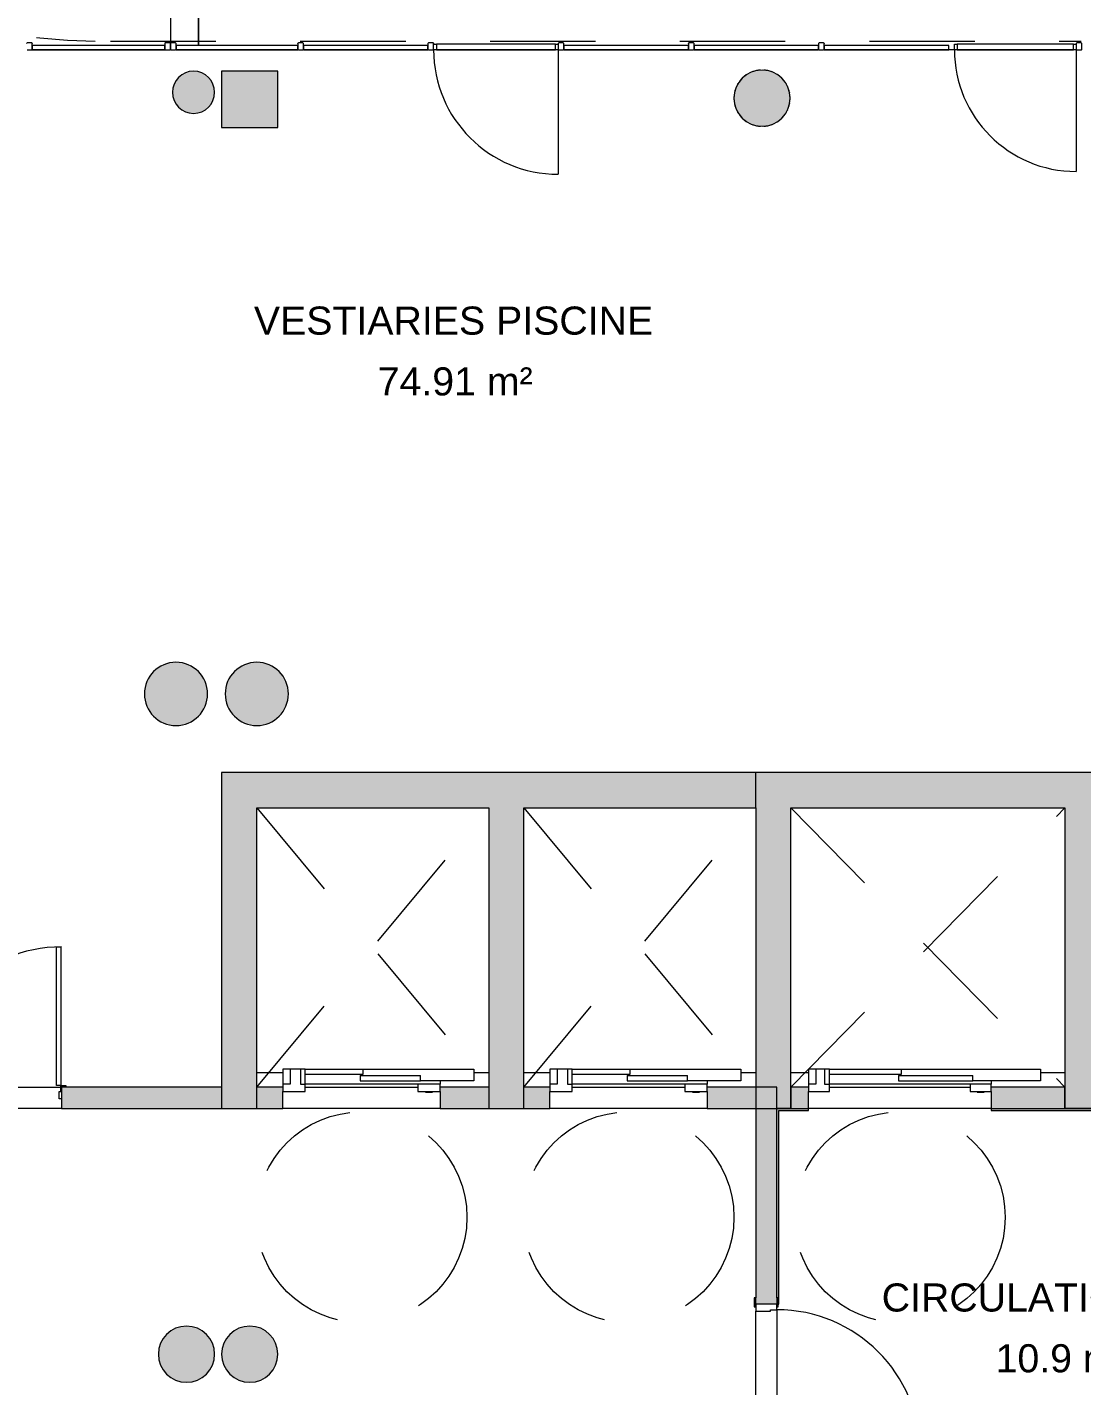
# Model space of a CAD drawing. Header units: metres. Extents: x -227.9 to -141.2, y 39.1 to 91.1.
# Drawn here: x -171.22 to -163.72, y 59.34 to 69.01 of the extents above; entities that cross this region are included whole.
import ezdxf

# ---------------------------------------------------------------- set-up
doc = ezdxf.new("R2010")
doc.units = ezdxf.units.M
doc.linetypes.add('JIS_02_0.7', pattern=[1.35, 0.75, -0.6])
for name, color, linetype, lineweight in [('A-AREA-IDEN', 7, 'Continuous', 9), ('A-DOOR', 7, 'Continuous', 5), ('A-FLOR', 7, 'Continuous', 5), ('A-GLAZ-CURT', 7, 'Continuous', 5), ('A-GLAZ-CWMG', 7, 'Continuous', 5), ('A-WALL', 7, 'Continuous', 5), ('A-WALL-PATT', 7, 'Continuous', 13), ('I-WALL', 7, 'Continuous', 5)]:
    doc.layers.add(name, color=color, linetype=linetype, lineweight=lineweight)
doc.layers.add('A-DETL', color=94, linetype='Continuous', lineweight=5, true_color=0x00a600)
doc.layers.add('S-COLS', color=8, linetype='Continuous', lineweight=9, true_color=0x7f7f7f)
doc.styles.add('Arial_1', font='arial.ttf', dxfattribs={"height": 0.2})

msp = doc.modelspace()

# ---------------------------------------------------------------- hatches: boundary and pattern name
at = {"layer": 'A-WALL-PATT', "lineweight": 5, "true_color": 0xaaaaaa}
for points in [[(-169.5891, 61.3135), (-169.5891, 63.7035), (-169.8391, 63.7035), (-169.8391, 61.3135)], [(-169.5891, 63.4535), (-166.0391, 63.4535), (-166.0391, 63.7035), (-169.5891, 63.7035)], [(-166.0391, 61.3135), (-165.7891, 61.3135), (-165.7891, 63.7035), (-166.0391, 63.7035), (-166.0391, 62.785)], [(-162.6933, 63.4535), (-161.6391, 63.4535), (-161.6391, 63.7035), (-165.7891, 63.7035), (-165.7891, 63.4535), (-163.5891, 63.4535)], [(-167.6891, 61.3135), (-167.6891, 63.4535), (-167.9391, 63.4535), (-167.9391, 61.3135)], [(-163.8391, 61.3135), (-163.5891, 61.3135), (-163.5891, 61.5085), (-163.6541, 61.5085), (-163.6541, 61.5935), (-163.5891, 61.5935), (-163.5891, 63.4535), (-163.8391, 63.4535), (-163.8391, 61.5085)]]:
    msp.add_hatch(color=253, dxfattribs=at).paths.add_polyline_path(points)
at = {"layer": 'I-WALL', "true_color": 0xaaaaaa}
msp.add_hatch(color=253, dxfattribs=at).paths.add_polyline_path([(-166.0391, 63.4535), (-166.0391, 63.7035), (-169.8391, 63.7035), (-169.8391, 63.4535), (-167.6891, 63.4535)])
h = msp.add_hatch(color=253, dxfattribs=at)
h.paths.add_polyline_path([(-169.8391, 61.3135), (-169.8391, 61.4635), (-170.9775, 61.4635), (-170.9775, 61.3135), (-170.9163, 61.3135)])
h.paths.add_polyline_path([(-172.9775, 61.3135), (-172.9775, 61.4635), (-174.2387, 61.4635), (-174.2387, 61.3135)])
h = msp.add_hatch(color=253, dxfattribs=at)
h.paths.add_polyline_path([(-165.8891, 61.3135), (-165.8891, 61.4635), (-166.3841, 61.4635), (-166.3841, 61.3135), (-165.9641, 61.3135)])
h.paths.add_polyline_path([(-169.4041, 61.3135), (-169.4041, 61.4635), (-169.5891, 61.4635), (-169.5891, 61.3135)])
h.paths.add_polyline_path([(-168.2841, 61.3135), (-167.5041, 61.3135), (-167.5041, 61.4635), (-168.2841, 61.4635), (-168.2841, 61.4335)])
h = msp.add_hatch(color=253, dxfattribs=at)
h.paths.add_polyline_path([(-164.3639, 61.3135), (-163.8391, 61.3135), (-163.8391, 61.4635), (-164.3639, 61.4635), (-164.3639, 61.4335)])
h.paths.add_polyline_path([(-165.7891, 61.3135), (-165.6639, 61.3135), (-165.6639, 61.4635), (-165.7891, 61.4635), (-165.7891, 61.4335)])
h = msp.add_hatch(color=253, dxfattribs=at)
h.paths.add_polyline_path([(-165.9825, 58.7603), (-165.8891, 58.7603), (-165.8891, 58.8203), (-166.0391, 58.8203), (-166.0391, 58.7603)])
h.paths.add_polyline_path([(-165.9825, 59.9203), (-165.8891, 59.9203), (-165.8891, 61.3135), (-166.0391, 61.3135), (-166.0391, 59.9203)])
h = msp.add_hatch(color=253, dxfattribs=at)
h.paths.add_polyline_path([(-165.6639, 61.2985), (-165.6639, 61.3135), (-165.8891, 61.3135), (-165.8891, 61.2985), (-165.8741, 61.2985)])
h.paths.add_polyline_path([(-164.3639, 61.2985), (-163.3041, 61.2985), (-163.3041, 61.3135), (-164.3639, 61.3135)])
h.paths.add_polyline_path([(-162.0041, 61.2985), (-161.5391, 61.2985), (-161.5391, 61.3135), (-162.0041, 61.3135)])
h = msp.add_hatch(color=253, dxfattribs=at)
h.paths.add_polyline_path([(-165.8891, 58.7603), (-165.8741, 58.7603), (-165.8741, 58.8203), (-165.8791, 58.8203), (-165.8791, 58.7753), (-165.8891, 58.7753)])
h.paths.add_polyline_path([(-165.8741, 59.9203), (-165.8741, 61.2985), (-165.8891, 61.2985), (-165.8891, 59.9653), (-165.8791, 59.9653), (-165.8791, 59.9203)])
at = {"layer": 'S-COLS', "lineweight": 5, "true_color": 0x808080}
for points in [[(-170.0391, 68.3965), (-169.9969, 68.4026), (-169.958, 68.4204), (-169.9258, 68.4483), (-169.9027, 68.4842), (-169.8907, 68.5252), (-169.8907, 68.5679), (-169.9027, 68.6089), (-169.9258, 68.6448), (-169.958, 68.6727), (-169.9969, 68.6905), (-170.0391, 68.6965), (-170.0814, 68.6905), (-170.1202, 68.6727), (-170.1525, 68.6448), (-170.1756, 68.6089), (-170.1876, 68.5679), (-170.1876, 68.5252), (-170.1756, 68.4842), (-170.1525, 68.4483), (-170.1202, 68.4204), (-170.0814, 68.4026)], [(-169.8391, 68.2965), (-169.4391, 68.2965), (-169.4391, 68.6965), (-169.8391, 68.6965), (-169.8391, 68.679)], [(-165.9941, 68.3045), (-165.9463, 68.3104), (-165.9012, 68.3275), (-165.8615, 68.3548), (-165.8295, 68.3909), (-165.8071, 68.4336), (-165.7956, 68.4804), (-165.7956, 68.5287), (-165.8071, 68.5755), (-165.8295, 68.6182), (-165.8615, 68.6542), (-165.9012, 68.6816), (-165.9463, 68.6987), (-165.9941, 68.7045), (-166.042, 68.6987), (-166.091, 68.679), (-166.1268, 68.6542), (-166.1587, 68.6182), (-166.1811, 68.5755), (-166.1927, 68.5287), (-166.1927, 68.4804), (-166.1811, 68.4336), (-166.1587, 68.3909), (-166.1268, 68.3548), (-166.0871, 68.3275), (-166.042, 68.3104)], [(-170.1641, 64.0389), (-170.1141, 64.0446), (-170.0665, 64.0612), (-170.0239, 64.088), (-169.9882, 64.1237), (-169.9614, 64.1663), (-169.9448, 64.2139), (-169.9391, 64.2639), (-169.9448, 64.314), (-169.9614, 64.3616), (-169.9882, 64.4042), (-170.0239, 64.4399), (-170.0665, 64.4667), (-170.1141, 64.4833), (-170.1641, 64.4889), (-170.2142, 64.4833), (-170.2618, 64.4667), (-170.3044, 64.4399), (-170.34, 64.4042), (-170.3669, 64.3616), (-170.3835, 64.314), (-170.3891, 64.2639), (-170.3835, 64.2139), (-170.3669, 64.1663), (-170.34, 64.1237), (-170.3044, 64.088), (-170.2618, 64.0612), (-170.2142, 64.0446)], [(-169.5891, 64.0389), (-169.5391, 64.0446), (-169.4915, 64.0612), (-169.4488, 64.088), (-169.4132, 64.1237), (-169.3864, 64.1663), (-169.3698, 64.2139), (-169.3641, 64.2639), (-169.3698, 64.314), (-169.3864, 64.3616), (-169.4132, 64.4042), (-169.4488, 64.4399), (-169.4915, 64.4667), (-169.5391, 64.4833), (-169.5891, 64.4889), (-169.6392, 64.4833), (-169.6868, 64.4667), (-169.7294, 64.4399), (-169.765, 64.4042), (-169.7919, 64.3616), (-169.8085, 64.314), (-169.8141, 64.2639), (-169.8085, 64.2139), (-169.7919, 64.1663), (-169.765, 64.1237), (-169.7294, 64.088), (-169.6828, 64.0598), (-169.6392, 64.0446)], [(-170.0891, 59.3635), (-170.0413, 59.3693), (-169.9962, 59.3864), (-169.9565, 59.4138), (-169.9245, 59.4499), (-169.9021, 59.4926), (-169.8906, 59.5394), (-169.8906, 59.5876), (-169.9021, 59.6344), (-169.9245, 59.6771), (-169.9565, 59.7132), (-169.9962, 59.7406), (-170.0413, 59.7577), (-170.0891, 59.7635), (-170.137, 59.7577), (-170.1821, 59.7406), (-170.2218, 59.7132), (-170.2537, 59.6771), (-170.2761, 59.6344), (-170.2877, 59.5876), (-170.2877, 59.5394), (-170.2761, 59.4926), (-170.2537, 59.4499), (-170.2218, 59.4138), (-170.1821, 59.3864), (-170.137, 59.3693), (-170.094, 59.3641)], [(-169.6391, 59.3635), (-169.5913, 59.3693), (-169.5462, 59.3864), (-169.5065, 59.4138), (-169.4745, 59.4499), (-169.4521, 59.4926), (-169.4406, 59.5394), (-169.4406, 59.5876), (-169.4521, 59.6344), (-169.4745, 59.6771), (-169.5065, 59.7132), (-169.5462, 59.7406), (-169.5913, 59.7577), (-169.6391, 59.7635), (-169.687, 59.7577), (-169.7321, 59.7406), (-169.7718, 59.7132), (-169.8037, 59.6771), (-169.8261, 59.6344), (-169.8377, 59.5876), (-169.8377, 59.5394), (-169.8261, 59.4926), (-169.8037, 59.4499), (-169.7718, 59.4138), (-169.7321, 59.3864), (-169.6828, 59.3688)]]:
    msp.add_hatch(color=8, dxfattribs=at).paths.add_polyline_path(points)

# ---------------------------------------------------------------- linework, layer by layer
at = {"layer": 'A-DETL', "color": 7, "linetype": 'JIS_02_0.7'}
for p, q in [((-170.6295, 68.9093), (-163.7245, 68.9093)), ((-169.5891, 61.4635), (-167.9391, 63.4535)), ((-169.5891, 63.4535), (-167.9391, 61.4635)), ((-167.6891, 61.4635), (-166.0391, 63.4535)), ((-167.6891, 63.4535), (-166.0391, 61.4635)), ((-165.7891, 63.4535), (-163.8391, 61.4635)), ((-165.7891, 61.4635), (-163.8391, 63.4535))]:
    msp.add_line(p, q, dxfattribs=at)
for centre in [(-168.8441, 60.5385), (-166.9441, 60.5385), (-165.0139, 60.5385)]:
    msp.add_circle(centre, 0.75, dxfattribs=at)
msp.add_arc((-170.7395, 72.3108), 3.4, 217.45045, 270, dxfattribs=at)
at = {"layer": 'A-DOOR', "color": 9, "lineweight": 9, "true_color": 0xc0c0c0}
for p, q in [((-168.331, 68.889), (-168.311, 68.889)), ((-168.331, 68.849), (-168.331, 68.889)), ((-168.311, 68.889), (-168.311, 68.849)), ((-167.4645, 68.889), (-167.4445, 68.889)), ((-167.4645, 68.849), (-167.4645, 68.889)), ((-167.4445, 68.889), (-167.4445, 68.849)), ((-164.6252, 68.889), (-164.6052, 68.889)), ((-164.6252, 68.849), (-164.6252, 68.889)), ((-164.6052, 68.889), (-164.6052, 68.849)), ((-163.7788, 68.889), (-163.7588, 68.889)), ((-163.7788, 68.849), (-163.7788, 68.889)), ((-163.7588, 68.889), (-163.7588, 68.849)), ((-168.311, 68.849), (-168.331, 68.849)), ((-167.4445, 68.849), (-167.4645, 68.849)), ((-164.6052, 68.849), (-164.6252, 68.849)), ((-163.7588, 68.849), (-163.7788, 68.849)), ((-169.4041, 61.5935), (-169.4041, 61.4855)), ((-169.3511, 61.5935), (-169.4041, 61.5935)), ((-167.5041, 61.5935), (-167.5041, 61.4855)), ((-167.4511, 61.5935), (-167.5041, 61.5935)), ((-165.6639, 61.5935), (-165.6639, 61.4855)), ((-165.6109, 61.5935), (-165.6639, 61.5935))]:
    msp.add_line(p, q, dxfattribs=at)
at = {"layer": 'A-DOOR', "color": 9, "true_color": 0xc0c0c0}
for p, q in [((-167.4645, 68.889), (-168.311, 68.889)), ((-163.7788, 68.889), (-164.6052, 68.889)), ((-168.311, 68.849), (-167.4645, 68.849)), ((-164.6052, 68.849), (-163.7788, 68.849)), ((-171.015, 62.4635), (-170.9825, 62.4635)), ((-171.015, 61.476), (-171.015, 62.4635)), ((-170.9825, 62.4635), (-170.9825, 61.476)), ((-169.3511, 61.5935), (-169.3511, 61.4855)), ((-169.2441, 61.5935), (-169.3511, 61.5935)), ((-169.2791, 61.5935), (-169.2791, 61.4855)), ((-169.2441, 61.5935), (-168.8341, 61.5935)), ((-169.2441, 61.4335), (-169.2441, 61.5935)), ((-168.8341, 61.5535), (-169.2441, 61.5535)), ((-168.8541, 61.5485), (-168.4241, 61.5485)), ((-168.8541, 61.5485), (-168.8541, 61.5085)), ((-168.8341, 61.5935), (-168.8341, 61.5535)), ((-168.8341, 61.5935), (-168.0441, 61.5935)), ((-168.4241, 61.5085), (-168.4241, 61.5485)), ((-168.0441, 61.5935), (-168.0441, 61.5085)), ((-167.4511, 61.5935), (-167.4511, 61.4855)), ((-167.3441, 61.5935), (-167.4511, 61.5935)), ((-167.3791, 61.5935), (-167.3791, 61.4855)), ((-167.3441, 61.5935), (-166.9341, 61.5935)), ((-167.3441, 61.4335), (-167.3441, 61.5935)), ((-166.9341, 61.5535), (-167.3441, 61.5535)), ((-166.9541, 61.5485), (-166.5241, 61.5485)), ((-166.9541, 61.5485), (-166.9541, 61.5085)), ((-166.9341, 61.5935), (-166.9341, 61.5535)), ((-166.9341, 61.5935), (-166.1441, 61.5935)), ((-166.5241, 61.5085), (-166.5241, 61.5485)), ((-166.1441, 61.5935), (-166.1441, 61.5085)), ((-165.6109, 61.5935), (-165.6109, 61.4855)), ((-165.5139, 61.5935), (-165.6109, 61.5935)), ((-165.5489, 61.5935), (-165.5489, 61.4855)), ((-165.5139, 61.5935), (-165.0039, 61.5935)), ((-165.5139, 61.4335), (-165.5139, 61.5935)), ((-165.0039, 61.5535), (-165.5139, 61.5535)), ((-165.0239, 61.5485), (-164.4939, 61.5485)), ((-165.0239, 61.5485), (-165.0239, 61.5085)), ((-165.0039, 61.5935), (-165.0039, 61.5535)), ((-165.0039, 61.5935), (-164.0139, 61.5935)), ((-164.4939, 61.5085), (-164.4939, 61.5485)), ((-164.0139, 61.5935), (-164.0139, 61.5085)), ((-170.9825, 61.476), (-171.015, 61.476)), ((-170.995, 61.4335), (-170.9825, 61.4335)), ((-170.995, 61.381), (-170.995, 61.4335)), ((-170.9825, 61.476), (-170.9475, 61.476)), ((-170.9825, 61.4335), (-170.9825, 61.476)), ((-170.9775, 61.4635), (-170.9775, 61.381)), ((-170.9475, 61.4635), (-170.9775, 61.4635)), ((-170.9475, 61.476), (-170.9475, 61.4635)), ((-169.3511, 61.4855), (-169.4041, 61.4855)), ((-169.4041, 61.4855), (-169.4041, 61.4335)), ((-169.4041, 61.4335), (-169.2441, 61.4335)), ((-169.2791, 61.4855), (-169.2441, 61.4855)), ((-168.4441, 61.4855), (-169.2441, 61.4855)), ((-168.8541, 61.5085), (-168.4241, 61.5085)), ((-168.4441, 61.4855), (-168.4441, 61.4335)), ((-168.2841, 61.4855), (-168.4441, 61.4855)), ((-168.4441, 61.4335), (-168.2841, 61.4335)), ((-168.0441, 61.5085), (-168.4241, 61.5085)), ((-168.3891, 61.4335), (-168.3891, 61.4285)), ((-168.3891, 61.4285), (-168.3391, 61.4285)), ((-168.3391, 61.4285), (-168.3391, 61.4335)), ((-168.2841, 61.5085), (-168.2841, 61.4855)), ((-168.2841, 61.4335), (-168.2841, 61.4855)), ((-167.4511, 61.4855), (-167.5041, 61.4855)), ((-167.5041, 61.4855), (-167.5041, 61.4335)), ((-167.5041, 61.4335), (-167.3441, 61.4335)), ((-167.3791, 61.4855), (-167.3441, 61.4855)), ((-166.5441, 61.4855), (-167.3441, 61.4855)), ((-166.9541, 61.5085), (-166.5241, 61.5085)), ((-166.5441, 61.4855), (-166.5441, 61.4335)), ((-166.3841, 61.4855), (-166.5441, 61.4855)), ((-166.5441, 61.4335), (-166.3841, 61.4335)), ((-166.1441, 61.5085), (-166.5241, 61.5085)), ((-166.4891, 61.4335), (-166.4891, 61.4285)), ((-166.4891, 61.4285), (-166.4391, 61.4285)), ((-166.4391, 61.4285), (-166.4391, 61.4335)), ((-166.3841, 61.5085), (-166.3841, 61.4855)), ((-166.3841, 61.4335), (-166.3841, 61.4855)), ((-165.6109, 61.4855), (-165.6639, 61.4855)), ((-165.6639, 61.4855), (-165.6639, 61.4335)), ((-165.6639, 61.4335), (-165.5139, 61.4335)), ((-165.5489, 61.4855), (-165.5139, 61.4855)), ((-164.5139, 61.4855), (-165.5139, 61.4855)), ((-165.0239, 61.5085), (-164.4939, 61.5085)), ((-164.5139, 61.4855), (-164.5139, 61.4335)), ((-164.3639, 61.4855), (-164.5139, 61.4855)), ((-164.5139, 61.4335), (-164.3639, 61.4335)), ((-164.0139, 61.5085), (-164.4939, 61.5085)), ((-164.4639, 61.4335), (-164.4639, 61.4285)), ((-164.4639, 61.4285), (-164.4139, 61.4285)), ((-164.4139, 61.4285), (-164.4139, 61.4335)), ((-164.3639, 61.5085), (-164.3639, 61.4855)), ((-164.3639, 61.4335), (-164.3639, 61.4855)), ((-170.9775, 61.381), (-170.995, 61.381)), ((-166.0491, 59.9653), (-166.0491, 59.9003)), ((-166.0391, 59.9653), (-166.0491, 59.9653)), ((-166.0391, 59.9003), (-166.0391, 59.9653)), ((-165.8891, 59.9653), (-165.8891, 59.9003)), ((-165.8791, 59.9653), (-165.8891, 59.9653)), ((-165.8791, 59.9003), (-165.8791, 59.9653)), ((-166.0491, 59.9003), (-166.0391, 59.9003)), ((-165.8891, 59.9203), (-166.0391, 59.9203)), ((-166.0391, 59.9203), (-166.0391, 59.8703)), ((-166.0391, 59.8703), (-165.933, 59.8703)), ((-165.933, 59.8703), (-165.933, 59.8803)), ((-165.933, 59.8803), (-165.8891, 59.8803)), ((-165.8891, 59.8803), (-165.8891, 59.9203)), ((-165.8891, 59.9003), (-165.8791, 59.9003))]:
    msp.add_line(p, q, dxfattribs=at)
at = {"layer": 'A-DOOR'}
for p, q in [((-167.4445, 68.849), (-167.4445, 67.9626)), ((-163.7588, 68.849), (-163.7588, 67.9826)), ((-171.015, 62.4635), (-170.9825, 62.4635)), ((-171.015, 61.476), (-171.015, 62.4635)), ((-170.9825, 62.4635), (-170.9825, 61.476)), ((-170.9825, 61.476), (-171.015, 61.476))]:
    msp.add_line(p, q, dxfattribs=at)
for centre, radius, start, end in [((-167.4445, 68.849), 0.8864, 180, 270), ((-163.7588, 68.849), 0.8664, 180, 270), ((-170.9775, 61.4635), 1, 90, 180), ((-165.8891, 58.8603), 1.02, 0, 90)]:
    msp.add_arc(centre, radius, start, end, dxfattribs=at)
at = {"layer": 'A-FLOR', "lineweight": 9}
for p, q in [((-169.4041, 61.5666), (-169.5891, 61.5666)), ((-167.9391, 61.5666), (-168.0441, 61.5666)), ((-167.5041, 61.5666), (-167.6891, 61.5666)), ((-166.0391, 61.5666), (-166.1441, 61.5666)), ((-165.6639, 61.5666), (-165.7891, 61.5666)), ((-163.8391, 61.5666), (-164.0139, 61.5666))]:
    msp.add_line(p, q, dxfattribs=at)
at = {"layer": 'A-FLOR'}
for p, q in [((-172.9725, 61.4635), (-170.9825, 61.4635)), ((-170.9775, 61.3135), (-172.9775, 61.3135)), ((-165.8891, 59.8803), (-165.8891, 58.9003))]:
    msp.add_line(p, q, dxfattribs=at)
for start, end in [(121.14118, 128.08959), (107.29503, 114.24343), (93.44887, 100.39728), (79.60272, 86.55113), (65.75657, 72.70497), (51.91041, 58.85882), (148.83349, 155.7819), (134.98733, 141.93574), (38.06426, 45.01267), (24.2181, 31.16651), (176.5258, 180), (180, 183.4742), (162.67964, 169.62805), (10.37195, 17.32036), (0, 3.4742), (356.5258, 0), (190.37195, 197.32036), (204.2181, 211.16651), (218.06426, 225.01267), (314.98733, 321.93574), (328.83349, 335.7819), (342.67964, 349.62805), (231.91041, 238.85882), (245.75657, 252.70497), (259.60272, 266.55113), (273.44887, 280.39728), (287.29503, 294.24343), (301.14118, 308.08959)]:
    msp.add_arc((-165.9941, 68.5045), 0.2, start, end, dxfattribs=at)
at = {"layer": 'A-GLAZ-CURT', "lineweight": 9}
for p, q in [((-170.2439, 68.879), (-171.1868, 68.879)), ((-171.1868, 68.879), (-171.1868, 68.849)), ((-170.2439, 68.849), (-170.2439, 68.879)), ((-169.2974, 68.879), (-170.1639, 68.879)), ((-170.1639, 68.879), (-170.1639, 68.849)), ((-169.2974, 68.849), (-169.2974, 68.879)), ((-168.371, 68.879), (-169.2574, 68.879)), ((-169.2574, 68.879), (-169.2574, 68.849)), ((-168.371, 68.849), (-168.371, 68.879)), ((-166.5181, 68.879), (-167.4045, 68.879)), ((-167.4045, 68.879), (-167.4045, 68.849)), ((-166.5181, 68.849), (-166.5181, 68.879)), ((-165.5917, 68.879), (-166.4781, 68.879)), ((-166.4781, 68.879), (-166.4781, 68.849)), ((-165.5917, 68.849), (-165.5917, 68.879)), ((-164.6652, 68.879), (-165.5517, 68.879)), ((-165.5517, 68.879), (-165.5517, 68.849)), ((-164.6652, 68.849), (-164.6652, 68.879)), ((-171.1868, 68.849), (-170.2439, 68.849)), ((-170.1639, 68.849), (-169.2974, 68.849)), ((-169.2574, 68.849), (-168.371, 68.849)), ((-167.4045, 68.849), (-166.5181, 68.849)), ((-166.4781, 68.849), (-165.5917, 68.849)), ((-165.5517, 68.849), (-164.6652, 68.849))]:
    msp.add_line(p, q, dxfattribs=at)
at = {"layer": 'A-GLAZ-CWMG', "lineweight": 13, "extrusion": (0, 0, -1)}
for p, q in [((-171.1908, 68.8978), (-171.2228, 68.8978)), ((-171.1868, 68.8518), (-171.1868, 68.8938)), ((-170.2039, 68.8938), (-170.2039, 68.8518)), ((-170.1679, 68.8978), (-170.1999, 68.8978)), ((-170.1639, 68.8518), (-170.1639, 68.8938)), ((-169.2974, 68.8938), (-169.2974, 68.8518)), ((-169.2614, 68.8978), (-169.2934, 68.8978)), ((-169.2574, 68.8518), (-169.2574, 68.8938)), ((-168.371, 68.8938), (-168.371, 68.8518)), ((-168.335, 68.8978), (-168.367, 68.8978)), ((-168.331, 68.889), (-168.331, 68.8938)), ((-167.4445, 68.8938), (-167.4445, 68.889)), ((-167.4085, 68.8978), (-167.4405, 68.8978)), ((-167.4045, 68.8518), (-167.4045, 68.8938)), ((-166.5181, 68.8938), (-166.5181, 68.8518)), ((-166.4821, 68.8978), (-166.5141, 68.8978)), ((-166.4781, 68.8518), (-166.4781, 68.8938)), ((-165.5917, 68.8938), (-165.5917, 68.8518)), ((-165.5557, 68.8978), (-165.5877, 68.8978)), ((-165.5517, 68.8518), (-165.5517, 68.8938)), ((-171.2228, 68.8478), (-171.1908, 68.8478)), ((-170.1999, 68.8478), (-170.1679, 68.8478)), ((-169.2934, 68.8478), (-169.2614, 68.8478)), ((-168.367, 68.8478), (-168.335, 68.8478)), ((-167.4405, 68.8478), (-167.4085, 68.8478)), ((-166.5141, 68.8478), (-166.4821, 68.8478)), ((-165.5877, 68.8478), (-165.5557, 68.8478))]:
    msp.add_line(p, q, dxfattribs=at)
at = {"layer": 'A-GLAZ-CWMG', "lineweight": 13}
for p, q in [((-170.2439, 68.8938), (-170.2439, 68.8518)), ((-170.2079, 68.8978), (-170.2399, 68.8978)), ((-170.2039, 68.8518), (-170.2039, 68.8938)), ((-163.7588, 68.8938), (-163.7588, 68.889)), ((-163.7228, 68.8978), (-163.7548, 68.8978)), ((-163.7188, 68.8518), (-163.7188, 68.8938)), ((-170.2399, 68.8478), (-170.2079, 68.8478)), ((-163.7548, 68.8478), (-163.7228, 68.8478))]:
    msp.add_line(p, q, dxfattribs=at)
at = {"layer": 'A-GLAZ-CWMG', "lineweight": 13, "extrusion": (0, 0, -1)}
for centre, start, end in [((171.2228, 68.8938), 360, 90), ((171.1908, 68.8938), 90, 180), ((170.1999, 68.8938), 360, 90), ((170.1679, 68.8938), 90, 180), ((169.2934, 68.8938), 360, 90), ((169.2614, 68.8938), 90, 180), ((168.367, 68.8938), 360, 90), ((168.335, 68.8938), 90, 180), ((167.4405, 68.8938), 360, 90), ((167.4085, 68.8938), 90, 180), ((166.5141, 68.8938), 360, 90), ((166.4821, 68.8938), 90, 180), ((165.5877, 68.8938), 360, 90), ((165.5557, 68.8938), 90, 180), ((171.1908, 68.8518), 180, 270), ((170.1999, 68.8518), 270, 0), ((170.1679, 68.8518), 180, 270), ((169.2934, 68.8518), 270, 0), ((169.2614, 68.8518), 180, 270), ((168.367, 68.8518), 270, 0), ((168.335, 68.8518), 180, 270), ((167.4405, 68.8518), 270, 0), ((167.4085, 68.8518), 180, 270), ((166.5141, 68.8518), 270, 0), ((166.4821, 68.8518), 180, 270), ((165.5877, 68.8518), 270, 0), ((165.5557, 68.8518), 180, 270)]:
    msp.add_arc(centre, 0.004, start, end, dxfattribs=at)
at = {"layer": 'A-GLAZ-CWMG', "lineweight": 13}
for centre, start, end in [((-170.2399, 68.8938), 90, 180), ((-170.2079, 68.8938), 0, 90), ((-163.7548, 68.8938), 90, 180), ((-163.7228, 68.8938), 0, 90), ((-170.2399, 68.8518), 180, 270), ((-170.2079, 68.8518), 270, 0), ((-163.7548, 68.8518), 180, 270), ((-163.7228, 68.8518), 270, 0)]:
    msp.add_arc(centre, 0.004, start, end, dxfattribs=at)
at = {"layer": 'A-WALL'}
for p, q in [((-170.2039, 89.7249), (-170.2039, 68.8938)), ((-170.0039, 68.879), (-170.0039, 89.7249)), ((-170.0045, 69.1108), (-170.0045, 68.879)), ((-170.2399, 68.8478), (-171.1908, 68.8478)), ((-170.1999, 68.8478), (-170.2079, 68.8478)), ((-170.2039, 68.8518), (-170.2039, 68.8478)), ((-169.2934, 68.8478), (-170.1679, 68.8478)), ((-170.0045, 68.849), (-170.0045, 68.8478)), ((-170.0039, 68.8478), (-170.0039, 68.849)), ((-168.367, 68.8478), (-169.2614, 68.8478)), ((-167.4405, 68.8478), (-168.335, 68.8478)), ((-166.5141, 68.8478), (-167.4085, 68.8478)), ((-165.5877, 68.8478), (-166.4821, 68.8478)), ((-163.7548, 68.8478), (-165.5557, 68.8478)), ((-163.7188, 68.8478), (-163.7228, 68.8478)), ((-165.8891, 59.9653), (-165.8891, 61.2985)), ((-165.7891, 61.3135), (-165.6639, 61.3135)), ((-164.3639, 61.3135), (-163.8391, 61.3135))]:
    msp.add_line(p, q, dxfattribs=at)
at = {"layer": 'A-WALL', "lineweight": 15}
for p, q in [((-169.8391, 63.7035), (-169.8391, 61.3135)), ((-169.5891, 63.7035), (-169.8391, 63.7035)), ((-166.0391, 63.7035), (-169.5891, 63.7035)), ((-165.7891, 63.7035), (-166.0391, 63.7035)), ((-161.6391, 63.7035), (-165.7891, 63.7035)), ((-169.5891, 61.3135), (-169.5891, 63.4535)), ((-169.5891, 63.4535), (-167.9391, 63.4535)), ((-167.9391, 63.4535), (-167.9391, 61.3135)), ((-167.6891, 61.3135), (-167.6891, 63.4535)), ((-167.6891, 63.4535), (-166.0391, 63.4535)), ((-166.0391, 63.4535), (-166.0391, 61.3135)), ((-165.7891, 61.3135), (-165.7891, 63.4535)), ((-165.7891, 63.4535), (-163.8391, 63.4535)), ((-163.8391, 63.4535), (-163.8391, 61.3135)), ((-169.8391, 61.3135), (-169.5891, 61.3135)), ((-167.9391, 61.3135), (-167.6891, 61.3135)), ((-166.0391, 61.3135), (-165.7891, 61.3135)), ((-163.8391, 61.3135), (-163.5891, 61.3135))]:
    msp.add_line(p, q, dxfattribs=at)
at = {"layer": 'I-WALL', "lineweight": 13}
for p, q in [((-166.0391, 63.7035), (-169.8391, 63.7035)), ((-169.8391, 63.7035), (-169.8391, 63.4535)), ((-166.0391, 63.4535), (-166.0391, 63.7035)), ((-169.5891, 63.4535), (-167.9391, 63.4535)), ((-167.6891, 63.4535), (-166.0391, 63.4535)), ((-169.8391, 61.4635), (-170.9475, 61.4635)), ((-169.4041, 61.4635), (-169.5891, 61.4635)), ((-169.4041, 61.3135), (-169.4041, 61.4335)), ((-167.9391, 61.4635), (-168.2841, 61.4635)), ((-168.2841, 61.4335), (-168.2841, 61.3135)), ((-167.5041, 61.4635), (-167.6891, 61.4635)), ((-167.5041, 61.3135), (-167.5041, 61.4335)), ((-165.8891, 61.4635), (-166.3841, 61.4635)), ((-166.3841, 61.4335), (-166.3841, 61.3135)), ((-165.8891, 61.2985), (-165.8891, 61.4635)), ((-165.6639, 61.4635), (-165.7891, 61.4635)), ((-165.7891, 61.4635), (-165.7891, 61.3135)), ((-165.6639, 61.2985), (-165.6639, 61.4335)), ((-163.8391, 61.4635), (-164.3639, 61.4635)), ((-164.3639, 61.4335), (-164.3639, 61.2985)), ((-163.8391, 61.3135), (-163.8391, 61.4635)), ((-170.9775, 61.381), (-170.9775, 61.3135)), ((-170.9775, 61.3135), (-169.8391, 61.3135)), ((-169.5891, 61.3135), (-169.4041, 61.3135)), ((-168.2841, 61.3135), (-167.5041, 61.3135)), ((-166.3841, 61.3135), (-166.0391, 61.3135)), ((-166.0391, 61.3135), (-166.0391, 59.9653)), ((-165.7891, 61.3135), (-165.8891, 61.3135)), ((-165.8741, 61.2985), (-165.6639, 61.2985)), ((-165.8741, 59.9203), (-165.8741, 61.2985)), ((-164.3639, 61.2985), (-163.3041, 61.2985)), ((-163.5891, 61.3135), (-163.8391, 61.3135)), ((-165.8791, 59.9203), (-165.8741, 59.9203))]:
    msp.add_line(p, q, dxfattribs=at)
at = {"layer": 'I-WALL'}
for p, q in [((-169.2441, 61.4635), (-168.4441, 61.4635)), ((-167.3441, 61.4635), (-166.5441, 61.4635)), ((-165.5139, 61.4635), (-164.5139, 61.4635)), ((-168.2841, 61.3135), (-169.4041, 61.3135)), ((-166.3841, 61.3135), (-167.5041, 61.3135)), ((-164.3639, 61.3135), (-165.6639, 61.3135)), ((-166.0391, 58.8703), (-166.0391, 59.8703)), ((-165.8891, 59.8803), (-165.8891, 58.9003))]:
    msp.add_line(p, q, dxfattribs=at)
at = {"layer": 'S-COLS', "color": 7}
for p, q in [((-169.4391, 68.6965), (-169.8391, 68.6965)), ((-169.8391, 68.6965), (-169.8391, 68.2965)), ((-169.4391, 68.2965), (-169.4391, 68.6965)), ((-169.8391, 68.2965), (-169.4391, 68.2965))]:
    msp.add_line(p, q, dxfattribs=at)
for centre, radius, start, end in [((-170.0391, 68.5465), 0.15, 90, 270), ((-170.0391, 68.5465), 0.15, 270, 90), ((-165.9941, 68.5045), 0.2, 90, 270), ((-165.9941, 68.5045), 0.2, 270, 90), ((-170.1641, 64.2639), 0.225, 90, 270), ((-170.1641, 64.2639), 0.225, 270, 90), ((-169.5891, 64.2639), 0.225, 90, 270), ((-169.5891, 64.2639), 0.225, 270, 90), ((-170.0891, 59.5635), 0.2, 90, 270), ((-170.0891, 59.5635), 0.2, 270, 90), ((-169.6391, 59.5635), 0.2, 90, 270), ((-169.6391, 59.5635), 0.2, 270, 90)]:
    msp.add_arc(centre, radius, start, end, dxfattribs=at)

# ---------------------------------------------------------------- texts
at = {"layer": 'A-AREA-IDEN', "color": 164, "true_color": 0x0029a5, "style": 'Arial_1'}
for s, p in [('VESTIARIES PISCINE', (-169.6098, 66.8212)), ('74.91 m²', (-168.7288, 66.3885)), ('CIRCULATION BOH', (-165.1427, 59.8674)), ('10.9 m²', (-164.3322, 59.4346))]:
    msp.add_text(s, height=0.2, dxfattribs=at).set_placement(p)

doc.saveas('drawing.dxf')
